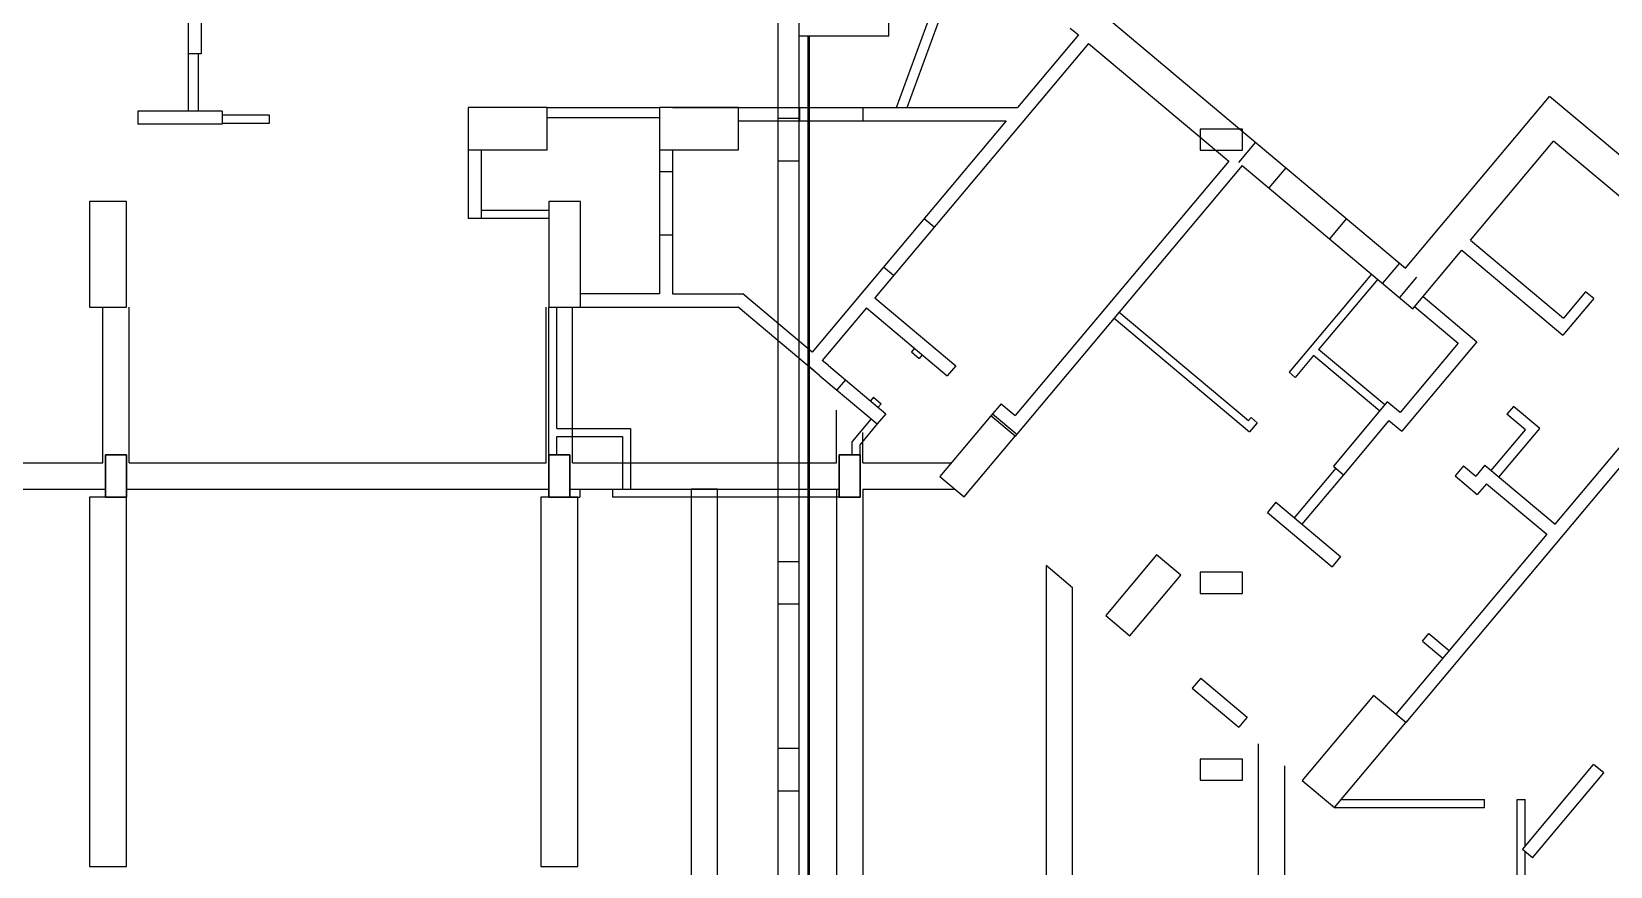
# Model space of a CAD drawing. Header units: metres. Extents: x -681087 to 1033303, y 74272 to 2630761.
# Drawn here: x 113743 to 143657, y 2374404 to 2390224 of the extents above; entities that cross this region are included whole.
import ezdxf

# ---------------------------------------------------------------- set-up
doc = ezdxf.new("R2010")
doc.units = ezdxf.units.M
for name, color, linetype in [('SKELETON_CLEAN', 7, 'Continuous'), ('SKELETON_ISOLATED', 1, 'Continuous'), ('SKELETON_ORIGINAL', 8, 'Continuous')]:
    doc.layers.add(name, color=color, linetype=linetype)

msp = doc.modelspace()

# ---------------------------------------------------------------- linework, layer by layer
at = {"layer": 'SKELETON_CLEAN'}
for p, q in [((128284, 2354408), (128284, 2393038)), ((129984, 2390138), (129984, 2393038)), ((127884, 2392638), (127884, 2354008)), ((130132, 2388784), (131530, 2392626)), ((116958, 2391534), (116958, 2389804)), ((116708, 2391284), (116708, 2389804)), ((133576, 2390161), (132420, 2388784)), ((133423, 2390290), (133576, 2390161)), ((134191, 2390428), (139776, 2385742)), ((129984, 2390138), (128284, 2390138)), ((128469, 2354643), (128469, 2390138)), ((133767, 2390000), (129721, 2385178)), ((133767, 2390000), (136425, 2387770)), ((116958, 2389804), (116708, 2389804)), ((116708, 2389804), (116708, 2388719)), ((139776, 2385742), (142504, 2388994)), ((145101, 2386815), (142504, 2388994)), ((117353, 2388719), (115753, 2388719)), ((115753, 2388719), (115753, 2388469)), ((117353, 2388719), (117353, 2388469)), ((123513, 2388784), (122013, 2388784)), ((122013, 2388784), (122013, 2387984)), ((123513, 2387984), (123513, 2388784)), ((123513, 2388784), (125638, 2388784)), ((125638, 2388784), (125638, 2387984)), ((127138, 2387984), (127138, 2388784)), ((117353, 2388469), (115753, 2388469)), ((118253, 2388639), (117353, 2388639)), ((117353, 2388489), (118253, 2388489)), ((118253, 2388489), (118253, 2388639)), ((127138, 2388534), (132211, 2388534)), ((128284, 2388578), (127884, 2388578)), ((127884, 2388578), (127884, 2387778)), ((128284, 2387778), (128284, 2388578)), ((132211, 2388534), (128533, 2384152)), ((136684, 2388378), (135884, 2388378)), ((135884, 2388378), (135884, 2387978)), ((136684, 2387978), (136684, 2388378)), ((141003, 2386272), (142578, 2388149)), ((144340, 2386670), (142578, 2388149)), ((122013, 2387984), (122013, 2386684)), ((122013, 2387984), (123513, 2387984)), ((122263, 2387984), (122263, 2386684)), ((125638, 2387984), (127138, 2387984)), ((125638, 2387984), (125638, 2385254)), ((125888, 2387984), (125888, 2385254)), ((127884, 2387778), (128284, 2387778)), ((136425, 2387770), (132379, 2382948)), ((135884, 2387978), (136684, 2387978)), ((136681, 2387686), (132378, 2382557)), ((136681, 2387686), (139914, 2384973)), ((115543, 2387004), (114843, 2387004)), ((114843, 2387004), (114843, 2385004)), ((115543, 2385004), (115543, 2387004)), ((124143, 2387004), (123543, 2387004)), ((123543, 2387004), (123543, 2385004)), ((124143, 2385004), (124143, 2387004)), ((122263, 2386684), (122013, 2386684)), ((123541, 2386684), (122263, 2386684)), ((141003, 2386272), (142765, 2384793)), ((139914, 2384973), (140843, 2386080)), ((140843, 2386080), (142758, 2384473)), ((139133, 2385629), (137571, 2383768)), ((139247, 2385533), (138129, 2384200)), ((125638, 2385254), (124143, 2385254)), ((125888, 2385254), (127219, 2385254)), ((128533, 2384152), (127219, 2385254)), ((129721, 2385178), (131253, 2383893)), ((140107, 2385203), (141126, 2384348)), ((143340, 2385167), (142758, 2384473)), ((143186, 2385295), (142765, 2384793)), ((143340, 2385167), (143186, 2385295)), ((114843, 2385004), (115543, 2385004)), ((115091, 2382054), (115091, 2385004)), ((115591, 2382054), (115591, 2385004)), ((123491, 2382054), (123491, 2385004)), ((123543, 2382204), (123543, 2385004)), ((123543, 2385004), (124143, 2385004)), ((123693, 2382704), (123693, 2385004)), ((123991, 2382054), (123991, 2385004)), ((124143, 2385004), (127128, 2385004)), ((128679, 2383703), (127128, 2385004)), ((129560, 2384987), (128725, 2383991)), ((129560, 2384987), (131092, 2383701)), ((134255, 2384794), (136821, 2382641)), ((134351, 2384909), (136802, 2382852)), ((139946, 2385012), (140773, 2384317)), ((130472, 2384222), (130414, 2384153)), ((139381, 2383149), (138129, 2384200)), ((140773, 2384317), (139671, 2383004)), ((141126, 2384348), (139702, 2382651)), ((128839, 2383894), (128725, 2383991)), ((128839, 2383894), (129927, 2382982)), ((130414, 2384153), (130559, 2384031)), ((130617, 2384100), (130559, 2384031)), ((131253, 2383893), (131092, 2383701)), ((138033, 2384085), (137685, 2383671)), ((139285, 2383034), (138033, 2384085)), ((128679, 2383703), (129767, 2382790)), ((137685, 2383671), (137571, 2383768)), ((129694, 2383295), (129636, 2383226)), ((129694, 2383295), (129840, 2383173)), ((128991, 2382054), (128991, 2383049)), ((129927, 2382982), (129767, 2382790)), ((129840, 2383173), (129782, 2383104)), ((132111, 2383173), (131918, 2382943)), ((132111, 2383173), (132379, 2382948)), ((139430, 2383206), (138408, 2381988)), ((139671, 2383004), (139430, 2383206)), ((141819, 2383121), (141696, 2382975)), ((142049, 2382679), (141696, 2382975)), ((142317, 2382703), (141819, 2383121)), ((123693, 2382704), (125091, 2382704)), ((125091, 2382704), (125091, 2381554)), ((129652, 2382887), (129291, 2382457)), ((129767, 2382790), (129441, 2382402)), ((131918, 2382943), (130954, 2381794)), ((132164, 2382769), (132164, 2382769)), ((136851, 2382910), (136802, 2382852)), ((136966, 2382813), (136821, 2382641)), ((136966, 2382813), (136851, 2382910)), ((139461, 2382854), (138599, 2381827)), ((139461, 2382854), (139702, 2382651)), ((141400, 2381906), (142049, 2382679)), ((141545, 2381783), (142317, 2382703)), ((123693, 2382204), (123693, 2382554)), ((123693, 2382554), (124941, 2382554)), ((124941, 2382554), (124941, 2381554)), ((129291, 2382204), (129291, 2382457)), ((129441, 2382204), (129441, 2382402)), ((129491, 2382054), (129491, 2382630)), ((131414, 2381408), (132378, 2382557)), ((142610, 2380890), (144085, 2382648)), ((115141, 2381404), (115141, 2382204)), ((115141, 2382204), (115541, 2382204)), ((115541, 2382204), (115541, 2381404)), ((123541, 2381404), (123541, 2382204)), ((123541, 2382204), (123941, 2382204)), ((123941, 2382204), (123941, 2381404)), ((129041, 2381404), (129041, 2382204)), ((129041, 2382204), (129441, 2382204)), ((129441, 2382204), (129441, 2381404)), ((144116, 2382296), (139780, 2377129)), ((109991, 2382054), (115091, 2382054)), ((115591, 2382054), (123491, 2382054)), ((123991, 2382054), (128991, 2382054)), ((129491, 2382054), (131173, 2382054)), ((130954, 2381794), (131414, 2381408)), ((138599, 2381827), (137812, 2380889)), ((138408, 2381988), (138599, 2381827)), ((140874, 2381994), (140713, 2381803)), ((140713, 2381803), (141134, 2381449)), ((140874, 2381994), (141104, 2381802)), ((141277, 2382008), (141104, 2381802)), ((141277, 2382008), (142610, 2380890)), ((124751, 2381554), (124941, 2381554)), ((124751, 2381554), (124751, 2381404)), ((125091, 2381554), (129041, 2381554)), ((126741, 2381554), (126241, 2381554)), ((126241, 2381554), (126241, 2373588)), ((126741, 2373441), (126741, 2381554)), ((128991, 2381554), (128991, 2372780)), ((129491, 2381554), (131239, 2381554)), ((129491, 2381554), (129491, 2372604)), ((141308, 2381656), (141134, 2381449)), ((141308, 2381656), (142449, 2380699)), ((114841, 2381404), (114840, 2374404)), ((115541, 2381404), (114841, 2381404)), ((115541, 2381404), (115141, 2381404)), ((115540, 2374404), (115541, 2381404)), ((123391, 2381404), (123390, 2374404)), ((123941, 2381404), (123541, 2381404)), ((124090, 2374404), (124091, 2381404)), ((129041, 2381404), (124751, 2381404)), ((129441, 2381404), (129041, 2381404)), ((137318, 2381304), (137157, 2381112)), ((137318, 2381304), (138543, 2380275)), ((137157, 2381112), (138383, 2380084)), ((142449, 2380699), (139589, 2377290)), ((135059, 2380307), (134095, 2379158)), ((135519, 2379922), (135059, 2380307)), ((138543, 2380275), (138383, 2380084)), ((128284, 2380178), (127884, 2380178)), ((127884, 2380178), (127884, 2379378)), ((128284, 2379378), (128284, 2380178)), ((133466, 2379686), (132966, 2380106)), ((132966, 2380106), (132966, 2372604)), ((136684, 2379978), (135884, 2379978)), ((135884, 2379978), (135884, 2379578)), ((136684, 2379578), (136684, 2379978)), ((133466, 2372604), (133466, 2379686)), ((134554, 2378773), (135519, 2379922)), ((127884, 2379378), (128284, 2379378)), ((135884, 2379578), (136684, 2379578)), ((134095, 2379158), (134554, 2378773)), ((140096, 2378672), (140218, 2378818)), ((140218, 2378818), (140601, 2378496)), ((140096, 2378672), (140479, 2378351)), ((135895, 2377974), (135734, 2377783)), ((135895, 2377974), (136776, 2377235)), ((135734, 2377783), (136615, 2377044)), ((139168, 2377643), (137818, 2376034)), ((139780, 2377129), (139168, 2377643)), ((136776, 2377235), (136615, 2377044)), ((138431, 2375520), (139780, 2377129)), ((136991, 2372604), (136991, 2376728)), ((128284, 2376638), (127884, 2376638)), ((127884, 2376638), (127884, 2375838)), ((128284, 2375838), (128284, 2376638)), ((136684, 2376438), (135884, 2376438)), ((135884, 2376438), (135884, 2376038)), ((136684, 2376038), (136684, 2376438)), ((137491, 2372604), (137491, 2376309)), ((141989, 2374728), (143338, 2376336)), ((142180, 2374567), (143530, 2376176)), ((143530, 2376176), (143338, 2376336)), ((127884, 2375838), (128284, 2375838)), ((135884, 2376038), (136684, 2376038)), ((137818, 2376034), (138431, 2375520)), ((138431, 2375520), (141271, 2375520)), ((138556, 2375670), (141271, 2375670)), ((141271, 2375520), (141271, 2375670)), ((141891, 2365704), (141891, 2375670)), ((141891, 2375670), (142041, 2375670)), ((142041, 2374790), (142041, 2375670)), ((142180, 2374567), (141989, 2374728)), ((114840, 2374404), (115540, 2374404)), ((123390, 2374404), (124090, 2374404))]:
    msp.add_line(p, q, dxfattribs=at)
at = {"layer": 'SKELETON_ISOLATED'}
for p, q in [((130334, 2388784), (131709, 2392561)), ((116898, 2389804), (116898, 2388719)), ((126513, 2388784), (129029, 2388784)), ((128298, 2388534), (128298, 2388784)), ((129498, 2388534), (129498, 2388784)), ((123513, 2388594), (125638, 2388594)), ((136934, 2388127), (136612, 2387744)), ((125888, 2387569), (125638, 2387569)), ((137508, 2387645), (137187, 2387262)), ((123543, 2386834), (122263, 2386834)), ((130846, 2386519), (130654, 2386679)), ((138657, 2386681), (138336, 2386297)), ((125888, 2386369), (125638, 2386369)), ((130074, 2385600), (129883, 2385760)), ((139661, 2385838), (139339, 2385455)), ((139983, 2385568), (139661, 2385185)), ((128572, 2383793), (128449, 2383896)), ((129161, 2383624), (129001, 2383433)), ((138454, 2381950), (137666, 2381011)), ((109941, 2381554), (115141, 2381554)), ((115541, 2381554), (123541, 2381554)), ((123941, 2381554), (126561, 2381554)), ((124131, 2381554), (124131, 2381404)), ((124016, 2381404), (123761, 2381404)), ((142041, 2372744), (142041, 2374684))]:
    msp.add_line(p, q, dxfattribs=at)
at = {"layer": 'SKELETON_ORIGINAL'}
for p, q in [((128284, 2354408), (128284, 2393038)), ((129984, 2390138), (129984, 2393038)), ((127884, 2392638), (127884, 2354008)), ((130132, 2388784), (131530, 2392626)), ((130334, 2388784), (131709, 2392561)), ((116958, 2391534), (116958, 2389804)), ((116708, 2391284), (116708, 2389804)), ((133576, 2390161), (132420, 2388784)), ((133423, 2390290), (133576, 2390161)), ((134191, 2390428), (139776, 2385742)), ((129984, 2390138), (128284, 2390138)), ((128454, 2354628), (128454, 2390138)), ((128484, 2354658), (128484, 2390138)), ((133767, 2390000), (129721, 2385178)), ((133767, 2390000), (136425, 2387770)), ((116958, 2389804), (116708, 2389804)), ((116708, 2389804), (116708, 2388719)), ((116898, 2389804), (116898, 2388719)), ((139776, 2385742), (142504, 2388994)), ((145101, 2386815), (142504, 2388994)), ((117353, 2388719), (115753, 2388719)), ((115753, 2388719), (115753, 2388469)), ((117353, 2388719), (117353, 2388469)), ((123513, 2388784), (122013, 2388784)), ((122013, 2388784), (122013, 2387984)), ((123513, 2387984), (123513, 2388784)), ((123513, 2388784), (125638, 2388784)), ((127138, 2388784), (125638, 2388784)), ((125638, 2388784), (125638, 2387984)), ((125888, 2388784), (132420, 2388784)), ((127138, 2387984), (127138, 2388784)), ((128298, 2388534), (128298, 2388784)), ((129498, 2388534), (129498, 2388784)), ((117353, 2388469), (115753, 2388469)), ((118253, 2388639), (117353, 2388639)), ((117353, 2388489), (118253, 2388489)), ((118253, 2388489), (118253, 2388639)), ((123513, 2388594), (125638, 2388594)), ((127138, 2388534), (132211, 2388534)), ((128284, 2388578), (127884, 2388578)), ((127884, 2388578), (127884, 2387778)), ((128284, 2387778), (128284, 2388578)), ((132211, 2388534), (128533, 2384152)), ((136684, 2388378), (135884, 2388378)), ((135884, 2388378), (135884, 2387978)), ((136684, 2387978), (136684, 2388378)), ((136934, 2388127), (136612, 2387744)), ((141003, 2386272), (142578, 2388149)), ((144340, 2386670), (142578, 2388149)), ((122013, 2387984), (122013, 2386684)), ((122013, 2387984), (123513, 2387984)), ((122263, 2387984), (122263, 2386684)), ((125638, 2387984), (127138, 2387984)), ((125638, 2387984), (125638, 2385254)), ((125888, 2387984), (125888, 2385254)), ((127884, 2387778), (128284, 2387778)), ((136425, 2387770), (132379, 2382948)), ((135884, 2387978), (136684, 2387978)), ((125888, 2387569), (125638, 2387569)), ((136681, 2387686), (132378, 2382557)), ((136681, 2387686), (139914, 2384973)), ((137508, 2387645), (137187, 2387262)), ((115543, 2387004), (114843, 2387004)), ((114843, 2387004), (114843, 2385004)), ((115543, 2385004), (115543, 2387004)), ((124143, 2387004), (123543, 2387004)), ((123543, 2387004), (123543, 2385004)), ((124143, 2385004), (124143, 2387004)), ((122263, 2386684), (122013, 2386684)), ((123543, 2386834), (122263, 2386834)), ((123541, 2386684), (122263, 2386684)), ((130846, 2386519), (130654, 2386679)), ((138657, 2386681), (138336, 2386297)), ((125888, 2386369), (125638, 2386369)), ((141003, 2386272), (142765, 2384793)), ((139914, 2384973), (140843, 2386080)), ((140843, 2386080), (142758, 2384473)), ((130074, 2385600), (129883, 2385760)), ((139661, 2385838), (139339, 2385455)), ((139133, 2385629), (137571, 2383768)), ((139247, 2385533), (138129, 2384200)), ((139983, 2385568), (139661, 2385185)), ((125638, 2385254), (124143, 2385254)), ((125888, 2385254), (127219, 2385254)), ((128533, 2384152), (127219, 2385254)), ((129721, 2385178), (131253, 2383893)), ((140107, 2385203), (141126, 2384348)), ((143340, 2385167), (142758, 2384473)), ((143186, 2385295), (142765, 2384793)), ((143340, 2385167), (143186, 2385295)), ((114843, 2385004), (115543, 2385004)), ((115091, 2382054), (115091, 2385004)), ((115591, 2382054), (115591, 2385004)), ((123491, 2382054), (123491, 2385004)), ((123543, 2382204), (123543, 2385004)), ((123543, 2385004), (124143, 2385004)), ((123693, 2382704), (123693, 2385004)), ((123991, 2382054), (123991, 2385004)), ((124143, 2385004), (127128, 2385004)), ((128679, 2383703), (127128, 2385004)), ((129560, 2384987), (128725, 2383991)), ((129560, 2384987), (131092, 2383701)), ((134255, 2384794), (136821, 2382641)), ((134351, 2384909), (136802, 2382852)), ((139946, 2385012), (140773, 2384317)), ((130472, 2384222), (130414, 2384153)), ((139381, 2383149), (138129, 2384200)), ((140773, 2384317), (139671, 2383004)), ((141126, 2384348), (139702, 2382651)), ((128572, 2383793), (128449, 2383896)), ((128839, 2383894), (128725, 2383991)), ((128839, 2383894), (129927, 2382982)), ((130414, 2384153), (130559, 2384031)), ((130617, 2384100), (130559, 2384031)), ((131253, 2383893), (131092, 2383701)), ((138033, 2384085), (137685, 2383671)), ((139285, 2383034), (138033, 2384085)), ((128679, 2383703), (129767, 2382790)), ((129161, 2383624), (129001, 2383433)), ((137685, 2383671), (137571, 2383768)), ((129694, 2383295), (129636, 2383226)), ((129694, 2383295), (129840, 2383173)), ((128991, 2382054), (128991, 2383049)), ((129927, 2382982), (129767, 2382790)), ((129840, 2383173), (129782, 2383104)), ((132111, 2383173), (131918, 2382943)), ((131950, 2382981), (132410, 2382596)), ((132111, 2383173), (132379, 2382948)), ((139430, 2383206), (138408, 2381988)), ((139671, 2383004), (139430, 2383206)), ((141819, 2383121), (141696, 2382975)), ((142049, 2382679), (141696, 2382975)), ((142317, 2382703), (141819, 2383121)), ((123693, 2382704), (125091, 2382704)), ((125091, 2382704), (125091, 2381554)), ((129652, 2382887), (129291, 2382457)), ((129767, 2382790), (129441, 2382402)), ((131918, 2382943), (130954, 2381794)), ((132378, 2382557), (131918, 2382943)), ((136851, 2382910), (136802, 2382852)), ((136966, 2382813), (136821, 2382641)), ((136966, 2382813), (136851, 2382910)), ((139461, 2382854), (138599, 2381827)), ((139461, 2382854), (139702, 2382651)), ((141400, 2381906), (142049, 2382679)), ((141545, 2381783), (142317, 2382703)), ((123693, 2382204), (123693, 2382554)), ((123693, 2382554), (124941, 2382554)), ((124941, 2382554), (124941, 2381554)), ((129291, 2382204), (129291, 2382457)), ((129441, 2382204), (129441, 2382402)), ((129491, 2382054), (129491, 2382630)), ((131414, 2381408), (132378, 2382557)), ((142610, 2380890), (144085, 2382648)), ((115141, 2381404), (115141, 2382204)), ((115141, 2382204), (115541, 2382204)), ((115541, 2382204), (115141, 2382204)), ((115141, 2382204), (115141, 2381404)), ((115541, 2382204), (115541, 2381404)), ((115541, 2381404), (115541, 2382204)), ((123541, 2381404), (123541, 2382204)), ((123541, 2382204), (123941, 2382204)), ((123941, 2382204), (123541, 2382204)), ((123541, 2382204), (123541, 2381404)), ((123941, 2382204), (123941, 2381404)), ((123941, 2381404), (123941, 2382204)), ((129041, 2381404), (129041, 2382204)), ((129041, 2382204), (129441, 2382204)), ((129441, 2382204), (129041, 2382204)), ((129041, 2382204), (129041, 2381404)), ((129441, 2382204), (129441, 2381404)), ((129441, 2381404), (129441, 2382204)), ((144116, 2382296), (139780, 2377129)), ((109991, 2382054), (115091, 2382054)), ((115591, 2382054), (123491, 2382054)), ((123991, 2382054), (128991, 2382054)), ((129491, 2382054), (131173, 2382054)), ((130954, 2381794), (131414, 2381408)), ((138454, 2381950), (137666, 2381011)), ((138599, 2381827), (137812, 2380889)), ((138408, 2381988), (138599, 2381827)), ((140874, 2381994), (140713, 2381803)), ((140713, 2381803), (141134, 2381449)), ((140874, 2381994), (141104, 2381802)), ((141277, 2382008), (141104, 2381802)), ((141277, 2382008), (142610, 2380890)), ((109941, 2381554), (115141, 2381554)), ((115541, 2381554), (123541, 2381554)), ((123941, 2381554), (128991, 2381554)), ((123941, 2381554), (124131, 2381554)), ((124131, 2381554), (124131, 2381404)), ((124751, 2381554), (124941, 2381554)), ((124751, 2381554), (124751, 2381404)), ((125091, 2381554), (129041, 2381554)), ((126741, 2381554), (126241, 2381554)), ((126241, 2381554), (126241, 2373588)), ((126741, 2373441), (126741, 2381554)), ((128991, 2381554), (128991, 2372780)), ((129491, 2381554), (131239, 2381554)), ((129491, 2381554), (129491, 2372604)), ((141308, 2381656), (141134, 2381449)), ((141308, 2381656), (142449, 2380699)), ((114841, 2381404), (114840, 2374404)), ((115541, 2381404), (114841, 2381404)), ((115541, 2381404), (115141, 2381404)), ((115141, 2381404), (115541, 2381404)), ((115540, 2374404), (115541, 2381404)), ((123391, 2381404), (123390, 2374404)), ((124091, 2381404), (123391, 2381404)), ((123941, 2381404), (123541, 2381404)), ((123541, 2381404), (123941, 2381404)), ((123941, 2381404), (124131, 2381404)), ((124090, 2374404), (124091, 2381404)), ((129041, 2381404), (124751, 2381404)), ((129441, 2381404), (129041, 2381404)), ((129041, 2381404), (129441, 2381404)), ((137318, 2381304), (137157, 2381112)), ((137318, 2381304), (138543, 2380275)), ((137157, 2381112), (138383, 2380084)), ((142449, 2380699), (139589, 2377290)), ((135059, 2380307), (134095, 2379158)), ((135519, 2379922), (135059, 2380307)), ((138543, 2380275), (138383, 2380084)), ((128284, 2380178), (127884, 2380178)), ((127884, 2380178), (127884, 2379378)), ((128284, 2379378), (128284, 2380178)), ((133466, 2379686), (132966, 2380106)), ((132966, 2380106), (132966, 2372604)), ((136684, 2379978), (135884, 2379978)), ((135884, 2379978), (135884, 2379578)), ((136684, 2379578), (136684, 2379978)), ((133466, 2372604), (133466, 2379686)), ((134554, 2378773), (135519, 2379922)), ((127884, 2379378), (128284, 2379378)), ((135884, 2379578), (136684, 2379578)), ((134095, 2379158), (134554, 2378773)), ((140096, 2378672), (140218, 2378818)), ((140218, 2378818), (140601, 2378496)), ((140096, 2378672), (140479, 2378351)), ((135895, 2377974), (135734, 2377783)), ((135895, 2377974), (136776, 2377235)), ((135734, 2377783), (136615, 2377044)), ((139168, 2377643), (137818, 2376034)), ((139780, 2377129), (139168, 2377643)), ((136776, 2377235), (136615, 2377044)), ((138431, 2375520), (139780, 2377129)), ((136991, 2372604), (136991, 2376728)), ((128284, 2376638), (127884, 2376638)), ((127884, 2376638), (127884, 2375838)), ((128284, 2375838), (128284, 2376638)), ((136684, 2376438), (135884, 2376438)), ((135884, 2376438), (135884, 2376038)), ((136684, 2376038), (136684, 2376438)), ((137491, 2372604), (137491, 2376309)), ((141989, 2374728), (143338, 2376336)), ((142180, 2374567), (143530, 2376176)), ((143530, 2376176), (143338, 2376336)), ((127884, 2375838), (128284, 2375838)), ((135884, 2376038), (136684, 2376038)), ((137818, 2376034), (138431, 2375520)), ((138431, 2375520), (141271, 2375520)), ((138556, 2375670), (141271, 2375670)), ((141271, 2375520), (141271, 2375670)), ((141891, 2365704), (141891, 2375670)), ((141891, 2375670), (142041, 2375670)), ((142041, 2374790), (142041, 2375670)), ((142180, 2374567), (141989, 2374728)), ((142041, 2372744), (142041, 2374684)), ((114840, 2374404), (115540, 2374404)), ((123390, 2374404), (124090, 2374404))]:
    msp.add_line(p, q, dxfattribs=at)

doc.saveas('drawing.dxf')
